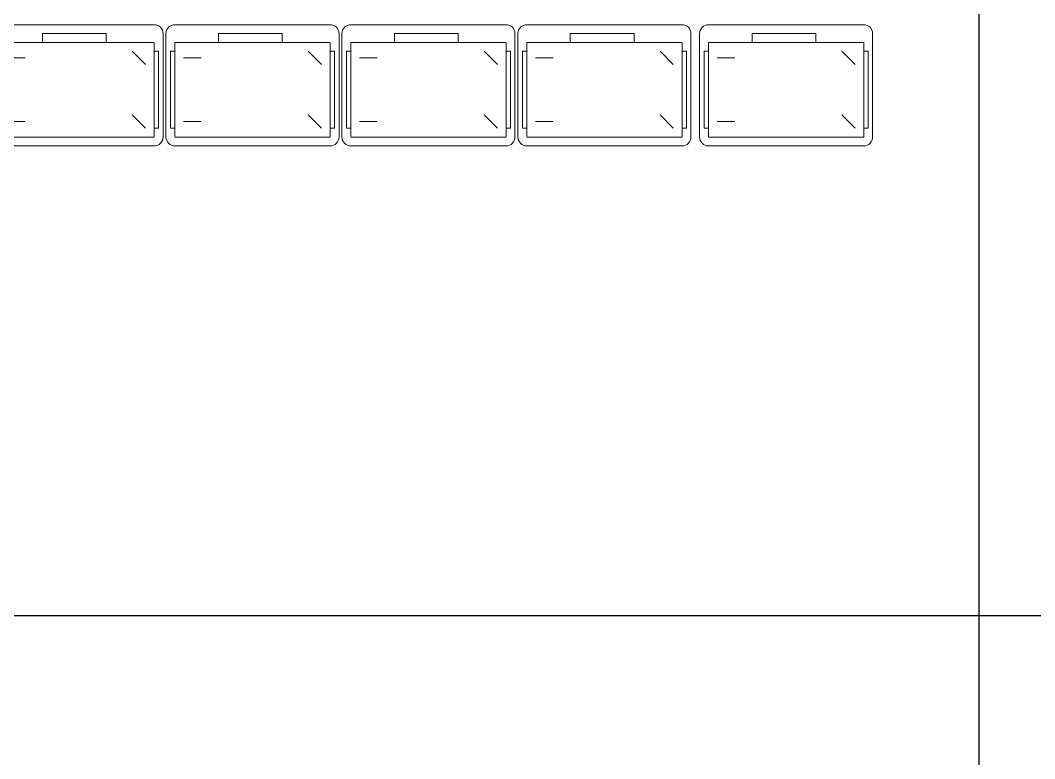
# Model space of a CAD drawing. Header units: millimetres. Extents: x 744843 to 745492, y 2520966 to 2521458.
# Drawn here: x 745398.81 to 745404.66, y 2521097.16 to 2521101.41 of the extents above; entities that cross this region are included whole.
import ezdxf

# ---------------------------------------------------------------- set-up
doc = ezdxf.new("R2010")
doc.units = ezdxf.units.MM
doc.layers.add('A_Ejes', color=8, linetype='Continuous')
doc.layers.add('A_Muebles_Cocina', color=55, linetype='Continuous', lineweight=20)

# ---------------------------------------------------------------- blocks, each defined once
blk = doc.blocks.new('carro_servicio')
at = {"layer": 'A_Muebles_Cocina'}
for p, q in [((0.6466, 0.9818), (0.0508, 0.9818)), ((0.1524, 0.9564), (0.5958, 0.9564)), ((0.1524, 0.931), (0.1524, 0.9564)), ((0.5958, 0.9564), (0.5958, 0.931)), ((0, 0.931), (0, 0.0358)), ((0.1016, 0.931), (0.1016, 0.0358)), ((0.1016, 0.931), (0.6466, 0.931)), ((0.1905, 0.8802), (0.1905, 0.7786)), ((0.5577, 0.8802), (0.5577, 0.7786)), ((0.6466, 0.931), (0.6466, 0.0358)), ((0.6974, 0.0358), (0.6974, 0.931)), ((0.0508, 0.3128), (0.0508, 0.68)), ((0.1016, 0.68), (0.0508, 0.68)), ((0.1016, 0.3128), (0.0508, 0.3128)), ((0.1524, 0.1628), (0.2286, 0.0866)), ((0.5196, 0.1628), (0.5958, 0.0866)), ((0.6466, 0.0358), (0.1016, 0.0358)), ((0.1524, 0.0104), (0.1524, 0.0358)), ((0.5958, 0.0104), (0.1524, 0.0104)), ((0.5958, 0.0358), (0.5958, 0.0104)), ((0.0508, -0.015), (0.6466, -0.015))]:
    blk.add_line(p, q, dxfattribs=at)
for centre, start, end in [((0.0508, 0.931), 90, 180.00537), ((0.6466, 0.931), 0, 90), ((0.0508, 0.0358), 180, 270), ((0.6466, 0.0358), 270, 0)]:
    blk.add_arc(centre, 0.0508, start, end, dxfattribs=at)

msp = doc.modelspace()

# ---------------------------------------------------------------- linework, layer by layer
at = {"layer": 'A_Ejes'}
msp.add_line((745404.3345, 2521057.8508), (745404.3338, 2521173.1376), dxfattribs=at)
at = {"layer": 'A_Ejes', "ltscale": 0.5}
msp.add_line((745410.9306, 2521097.9801), (745302.007, 2521097.9801), dxfattribs=at)

# ---------------------------------------------------------------- block references
at = {"layer": 'A_Muebles_Cocina', "color": 8, "xscale": -1, "rotation": 90}
for p in [(745399.6184, 2521101.3839), (745400.6321, 2521101.3839), (745401.6459, 2521101.3839), (745402.6597, 2521101.3839), (745403.7064, 2521101.3839)]:
    msp.add_blockref('carro_servicio', p, dxfattribs=at)

doc.saveas('drawing.dxf')
